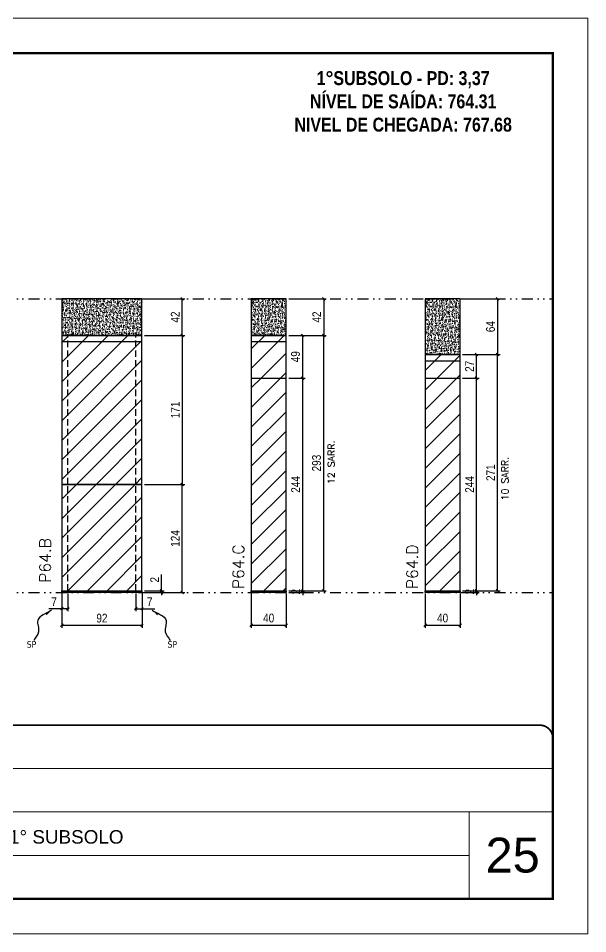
# Model space of a CAD drawing. Extents: x 2949 to 9230, y 1140 to 12527.
# Drawn here: x 3781 to 4434, y 4585 to 5635 of the extents above; entities that cross this region are included whole.
import ezdxf

# ---------------------------------------------------------------- set-up
doc = ezdxf.new("R2010")
doc.units = 0
for name, pattern in [('CONTINUO', [0]), ('DASHED', [0.75, 0.5, -0.25]), ('DIVIDE2', [0.625, 0.25, -0.125, 0, -0.125, 0, -0.125]), ('HIDDEN', [0.375, 0.25, -0.125])]:
    doc.linetypes.add(name, pattern=pattern)
for name, color, linetype, lineweight in [('CARIMBO', 255, 'Continuous', 9), ('Folhas', 255, 'Continuous', 9), ('Hachura', 251, 'Continuous', 9), ('SARRAFO DE PRESSAO', 251, 'DASHED', 9), ('Texto Seção', 7, 'Continuous', 15)]:
    doc.layers.add(name, color=color, linetype=linetype, lineweight=lineweight)
for name, color, linetype in [('COTA', 241, 'Continuous'), ('NOMENCLATURA', 7, 'Continuous'), ('Nível', 160, 'Continuous'), ('Painéis', 200, 'Continuous'), ('SARR_2.2x7', 40, 'Continuous'), ('Sarrafo de Pressão', 42, 'HIDDEN'), ('texto', 7, 'Continuous')]:
    doc.layers.add(name, color=color, linetype=linetype)
doc.styles.add('ARIAL', font='arial.ttf')
doc.styles.add('COTA TECNICA', font='techl___.ttf', dxfattribs={"height": 10})
doc.styles.add('COTA TECNICA-50', font='techl___.ttf', dxfattribs={"height": 10})
doc.styles.add('REGUA-120', font='ROMANS.shx', dxfattribs={"height": 15})
doc.styles.add('ROMANC', font='techb___.ttf', dxfattribs={"height": 2.5})
doc.styles.add('ROMANS', font='romans.shx')
doc.styles.get("Standard").update_dxf_attribs({"font": 'arial.ttf'})
doc.dimstyles.new('COTA PAINEL-50', dxfattribs={"dimtxt": 10, "dimasz": 3, "dimexe": 3, "dimexo": 3, "dimgap": 3, "dimtad": 1, "dimdec": 1, "dimzin": 12, "dimdsep": 46, "dimtxsty": 'COTA TECNICA-50', "dimblk1": 'OBLIQUE', "dimblk2": 'OBLIQUE', "dimsah": 1, "dimcen": 0.9, "dimclrd": 4, "dimclre": 4, "dimclrt": 240, "dimadec": 1, "dimazin": 3, "dimtfac": 1, "dimtdec": 1, "dimtmove": 0, "dimatfit": 3, "dimfxl": 1, "dimtolj": 1, "dimtzin": 12, "dimarcsym": 0})
doc.dimstyles.new('PAINEL', dxfattribs={"dimtxt": 10, "dimasz": 3, "dimexe": 3, "dimexo": 3, "dimgap": 3, "dimtad": 1, "dimdec": 1, "dimzin": 12, "dimdsep": 46, "dimtxsty": 'COTA TECNICA', "dimblk1": 'OBLIQUE', "dimblk2": 'OBLIQUE', "dimsah": 1, "dimcen": 0.9, "dimclrd": 4, "dimclre": 4, "dimclrt": 240, "dimadec": 1, "dimazin": 3, "dimtfac": 1, "dimtdec": 1, "dimtmove": 0, "dimatfit": 3, "dimfxl": 1, "dimtolj": 1, "dimtzin": 12, "dimarcsym": 0})
doc.dimstyles.get("Standard").update_dxf_attribs({"dimtxt": 0.18, "dimasz": 0.18, "dimexe": 0.18, "dimexo": 0.0625, "dimgap": 0.09, "dimtad": 0, "dimtih": 1, "dimtoh": 1, "dimdec": 4, "dimzin": 0, "dimdsep": 46, "dimtxsty": 'Standard', "dimcen": 0.09, "dimadec": 0, "dimazin": 0, "dimtfac": 1, "dimtdec": 4, "dimtofl": 0, "dimtmove": 0, "dimatfit": 3, "dimfxl": 1, "dimtolj": 1, "dimtzin": 0, "dimarcsym": 0})
pattern_1 = [(45, (-126071.967, -22713.47), (-11.2253202, 11.2253202), [])]

# ---------------------------------------------------------------- blocks, each defined once
blk = doc.blocks.new('9999999999')
at = {"color": 30, "linetype": 'CONTINUO'}
for p, q in [((98564.6, 34379.6), (99584, 34379.6)), ((98564.6, 34329.8), (99488, 34329.8)), ((99584, 34329.8), (99488, 34329.8)), ((99488, 34329.8), (99488, 34230.2)), ((98564.6, 34280), (99488, 34280))]:
    blk.add_line(p, q, dxfattribs=at)
at = {"color": 30, "linetype": 'CONTINUO', "const_width": 2}
blk.add_lwpolyline([(99584, 34230.2), (99584, 34414.4, 0.414214), (99569, 34429.4), (98229, 34429.4, 0.414214), (98214, 34414.4), (98214, 34245.2, 0.414214), (98229, 34230.2), (99584, 34230.2)], format="xyb", dxfattribs=at)
at = {"layer": 'Folhas'}
blk.add_lwpolyline([(98139, 34190.2), (99624, 34190.2), (99624, 35240.2), (98139, 35240.2)], close=True, dxfattribs=at)
at = {"layer": 'Folhas', "color": 30, "const_width": 3}
blk.add_lwpolyline([(98214, 34230.2), (99584, 34230.2), (99584, 35200.2), (98214, 35200.2)], close=True, dxfattribs=at)
at = {"color": 7, "linetype": 'Continuous', "ltscale": 5, "style": 'ARIAL'}
blk.add_text('TRECHO I - 1° SUBSOLO', height=15.483, dxfattribs=at).set_placement((98837.7, 34293.5))
blk = doc.blocks.new('_Oblique')
at = {"color": 0, "linetype": 'ByBlock', "lineweight": -2}
blk.add_line((-0.5, -0.5), (0.5, 0.5), dxfattribs=at)
blk = doc.blocks.new('*D1444')
at = {"layer": 'COTA', "color": 4, "lineweight": -2, "transparency": 16777216}
for p, q in [((3830.8, 4975.6), (3830.8, 4936.1)), ((3922.8, 4975.6), (3922.8, 4936.1)), ((3830.8, 4939.1), (3922.8, 4939.1))]:
    blk.add_line(p, q, dxfattribs=at)
at = {"layer": 'Defpoints', "color": 0, "transparency": 16777216}
for p in [(3830.8, 4978.6), (3922.8, 4978.6), (3922.8, 4939.1)]:
    blk.add_point(p, dxfattribs=at)
at = {"layer": 'COTA', "color": 4, "lineweight": -2, "transparency": 16777216, "xscale": 3, "yscale": 3, "zscale": 3, "rotation": 180}
blk.add_blockref('_Oblique', (3830.8, 4939.1), dxfattribs=at)
at = {"layer": 'COTA', "color": 4, "lineweight": -2, "transparency": 16777216, "xscale": 3, "yscale": 3, "zscale": 3}
blk.add_blockref('_Oblique', (3922.8, 4939.1), dxfattribs=at)
at = {"layer": 'COTA', "color": 240, "transparency": 16777216, "insert": (3876.8, 4947.2), "char_height": 10, "attachment_point": 5, "style": 'COTA TECNICA'}
blk.add_mtext('\\A1;92', dxfattribs=at)
blk = doc.blocks.new('*D1445')
at = {"layer": 'COTA', "color": 4, "lineweight": -2, "transparency": 16777216}
for p, q in [((3925.8, 5313.6), (3972, 5313.6)), ((3969, 5271.6), (3969, 5313.6)), ((3925.8, 5271.6), (3972, 5271.6))]:
    blk.add_line(p, q, dxfattribs=at)
at = {"layer": 'Defpoints', "color": 0, "transparency": 16777216}
for p in [(3922.8, 5313.6), (3969, 5313.6), (3922.8, 5271.6)]:
    blk.add_point(p, dxfattribs=at)
at = {"layer": 'COTA', "color": 4, "lineweight": -2, "transparency": 16777216, "xscale": 3, "yscale": 3, "zscale": 3}
for p, rotation in [((3969, 5313.6), 90), ((3969, 5271.6), 270)]:
    blk.add_blockref('_Oblique', p, dxfattribs=dict(at, rotation=rotation))
at = {"layer": 'COTA', "color": 240, "transparency": 16777216, "insert": (3960.9, 5292.6), "char_height": 10, "attachment_point": 5, "rotation": 90, "style": 'COTA TECNICA'}
blk.add_mtext('\\A1;42', dxfattribs=at)
blk = doc.blocks.new('*D1446')
at = {"layer": 'COTA', "color": 4, "lineweight": -2, "transparency": 16777216}
for p, q in [((3830.8, 4973.6), (3830.8, 4955.1)), ((3837.8, 4975.6), (3837.8, 4955.1)), ((3830.8, 4958.1), (3816, 4958.1)), ((3837.8, 4958.1), (3830.8, 4958.1))]:
    blk.add_line(p, q, dxfattribs=at)
at = {"layer": 'Defpoints', "color": 0, "transparency": 16777216}
for p in [(3837.8, 4978.6), (3830.8, 4976.6), (3830.8, 4958.1)]:
    blk.add_point(p, dxfattribs=at)
at = {"layer": 'COTA', "color": 4, "lineweight": -2, "transparency": 16777216, "xscale": 3, "yscale": 3, "zscale": 3, "rotation": 180}
blk.add_blockref('_Oblique', (3830.8, 4958.1), dxfattribs=at)
at = {"layer": 'COTA', "color": 4, "lineweight": -2, "transparency": 16777216, "xscale": 3, "yscale": 3, "zscale": 3}
blk.add_blockref('_Oblique', (3837.8, 4958.1), dxfattribs=at)
at = {"layer": 'COTA', "color": 240, "transparency": 16777216, "insert": (3821.9, 4966.1), "char_height": 10, "attachment_point": 5, "style": 'COTA TECNICA-50'}
blk.add_mtext('\\A1;7', dxfattribs=at)
blk = doc.blocks.new('*D1447')
at = {"layer": 'COTA', "color": 4, "lineweight": -2, "transparency": 16777216}
for p, q in [((3915.8, 4975.6), (3915.8, 4955.1)), ((3922.8, 4973.6), (3922.8, 4955.1)), ((3915.8, 4958.1), (3922.8, 4958.1)), ((3922.8, 4958.1), (3937.5, 4958.1))]:
    blk.add_line(p, q, dxfattribs=at)
at = {"layer": 'Defpoints', "color": 0, "transparency": 16777216}
for p in [(3915.8, 4978.6), (3922.8, 4976.6), (3922.8, 4958.1)]:
    blk.add_point(p, dxfattribs=at)
at = {"layer": 'COTA', "color": 4, "lineweight": -2, "transparency": 16777216, "xscale": 3, "yscale": 3, "zscale": 3, "rotation": 180}
blk.add_blockref('_Oblique', (3915.8, 4958.1), dxfattribs=at)
at = {"layer": 'COTA', "color": 4, "lineweight": -2, "transparency": 16777216, "xscale": 3, "yscale": 3, "zscale": 3}
blk.add_blockref('_Oblique', (3922.8, 4958.1), dxfattribs=at)
at = {"layer": 'COTA', "color": 240, "transparency": 16777216, "insert": (3931.6, 4966.1), "char_height": 10, "attachment_point": 5, "style": 'COTA TECNICA-50'}
blk.add_mtext('\\A1;7', dxfattribs=at)
blk = doc.blocks.new('*D1448')
at = {"layer": 'COTA', "color": 4, "lineweight": -2, "transparency": 16777216}
for p, q in [((3925.8, 5100.6), (3972, 5100.6)), ((3969, 4976.6), (3969, 5100.6)), ((3925.8, 4976.6), (3972, 4976.6))]:
    blk.add_line(p, q, dxfattribs=at)
at = {"layer": 'Defpoints', "color": 0, "transparency": 16777216}
for p in [(3922.8, 5100.6), (3969, 5100.6), (3922.8, 4976.6)]:
    blk.add_point(p, dxfattribs=at)
at = {"layer": 'COTA', "color": 4, "lineweight": -2, "transparency": 16777216, "xscale": 3, "yscale": 3, "zscale": 3}
for p, rotation in [((3969, 5100.6), 90), ((3969, 4976.6), 270)]:
    blk.add_blockref('_Oblique', p, dxfattribs=dict(at, rotation=rotation))
at = {"layer": 'COTA', "color": 240, "transparency": 16777216, "insert": (3960.9, 5038.6), "char_height": 10, "attachment_point": 5, "rotation": 90, "style": 'COTA TECNICA-50'}
blk.add_mtext('\\A1;124', dxfattribs=at)
blk = doc.blocks.new('*D1449')
at = {"layer": 'COTA', "color": 4, "lineweight": -2, "transparency": 16777216}
for p, q in [((3945.3, 4978.6), (3945.3, 4997.4)), ((3925.8, 4978.6), (3948.3, 4978.6)), ((3945.3, 4976.6), (3945.3, 4978.6)), ((3925.8, 4976.6), (3948.3, 4976.6)), ((3945.3, 4976.6), (3945.3, 4973.6))]:
    blk.add_line(p, q, dxfattribs=at)
at = {"layer": 'Defpoints', "color": 0, "transparency": 16777216}
for p in [(3922.8, 4978.6), (3922.8, 4976.6), (3945.3, 4976.6)]:
    blk.add_point(p, dxfattribs=at)
at = {"layer": 'COTA', "color": 4, "lineweight": -2, "transparency": 16777216, "xscale": 3, "yscale": 3, "zscale": 3}
for p, rotation in [((3945.3, 4978.6), 270), ((3945.3, 4976.6), 90)]:
    blk.add_blockref('_Oblique', p, dxfattribs=dict(at, rotation=rotation))
at = {"layer": 'COTA', "color": 240, "transparency": 16777216, "insert": (3937.3, 4991.3), "char_height": 10, "attachment_point": 5, "rotation": 90, "style": 'COTA TECNICA-50'}
blk.add_mtext('\\A1;2', dxfattribs=at)
blk = doc.blocks.new('*D1450')
at = {"layer": 'COTA', "color": 4, "linetype": 'ByBlock', "lineweight": -2, "transparency": 16777216}
for p, q in [((3925.8, 5271.6), (3972, 5271.6)), ((3969, 5271.6), (3969, 5100.6)), ((3925.8, 5100.6), (3972, 5100.6))]:
    blk.add_line(p, q, dxfattribs=at)
at = {"layer": 'Defpoints', "color": 0, "linetype": 'ByBlock', "transparency": 16777216}
for p in [(3922.8, 5271.6), (3922.8, 5100.6), (3969, 5100.6)]:
    blk.add_point(p, dxfattribs=at)
at = {"layer": 'COTA', "color": 4, "linetype": 'ByBlock', "lineweight": -2, "transparency": 16777216, "xscale": 3, "yscale": 3, "zscale": 3}
for p, rotation in [((3969, 5271.6), 90), ((3969, 5100.6), 270)]:
    blk.add_blockref('_Oblique', p, dxfattribs=dict(at, rotation=rotation))
at = {"layer": 'COTA', "color": 240, "linetype": 'ByBlock', "transparency": 16777216, "insert": (3960.9, 5186.1), "char_height": 10, "attachment_point": 5, "rotation": 90, "style": 'COTA TECNICA'}
blk.add_mtext('\\A1;171', dxfattribs=at)
blk = doc.blocks.new('*D1451')
at = {"layer": 'COTA', "color": 4, "lineweight": -2, "transparency": 16777216}
for p, q in [((4048.1, 4975.6), (4048.1, 4936.2)), ((4088.1, 4975.6), (4088.1, 4936.2)), ((4048.1, 4939.2), (4088.1, 4939.2))]:
    blk.add_line(p, q, dxfattribs=at)
at = {"layer": 'Defpoints', "color": 0, "transparency": 16777216}
for p in [(4048.1, 4978.6), (4088.1, 4978.6), (4088.1, 4939.2)]:
    blk.add_point(p, dxfattribs=at)
at = {"layer": 'COTA', "color": 4, "lineweight": -2, "transparency": 16777216, "xscale": 3, "yscale": 3, "zscale": 3, "rotation": 180}
blk.add_blockref('_Oblique', (4048.1, 4939.2), dxfattribs=at)
at = {"layer": 'COTA', "color": 4, "lineweight": -2, "transparency": 16777216, "xscale": 3, "yscale": 3, "zscale": 3}
blk.add_blockref('_Oblique', (4088.1, 4939.2), dxfattribs=at)
at = {"layer": 'COTA', "color": 240, "transparency": 16777216, "insert": (4068.1, 4947.3), "char_height": 10, "attachment_point": 5, "style": 'COTA TECNICA'}
blk.add_mtext('\\A1;40', dxfattribs=at)
blk = doc.blocks.new('*D1452')
at = {"layer": 'COTA', "color": 4, "lineweight": -2, "transparency": 16777216}
for p, q in [((4091.1, 4978.6), (4110.1, 4978.6)), ((4107.1, 4978.6), (4107.1, 4981.6)), ((4107.1, 4976.6), (4107.1, 4978.6)), ((4091.1, 4976.6), (4110.1, 4976.6)), ((4107.1, 4976.6), (4107.1, 4973.6))]:
    blk.add_line(p, q, dxfattribs=at)
at = {"layer": 'Defpoints', "color": 0, "transparency": 16777216}
for p in [(4088.1, 4978.6), (4107.1, 4978.6), (4088.1, 4976.6)]:
    blk.add_point(p, dxfattribs=at)
at = {"layer": 'COTA', "color": 4, "lineweight": -2, "transparency": 16777216, "xscale": 3, "yscale": 3, "zscale": 3}
for p, rotation in [((4107.1, 4978.6), 270), ((4107.1, 4976.6), 90)]:
    blk.add_blockref('_Oblique', p, dxfattribs=dict(at, rotation=rotation))
at = {"layer": 'COTA', "color": 240, "transparency": 16777216, "insert": (4099.1, 4977.6), "char_height": 10, "attachment_point": 5, "rotation": 90, "style": 'COTA TECNICA-50'}
blk.add_mtext('\\A1;2', dxfattribs=at)
blk = doc.blocks.new('*D2066')
at = {"layer": 'COTA', "color": 4, "linetype": 'ByBlock', "lineweight": -2, "transparency": 16777216}
for p, q in [((4091.1, 5313.6), (4134.2, 5313.6)), ((4131.2, 5313.6), (4131.2, 5271.6)), ((4091.1, 5271.6), (4134.2, 5271.6))]:
    blk.add_line(p, q, dxfattribs=at)
at = {"layer": 'Defpoints', "color": 0, "linetype": 'ByBlock', "transparency": 16777216}
for p in [(4088.1, 5313.6), (4088.1, 5271.6), (4131.2, 5271.6)]:
    blk.add_point(p, dxfattribs=at)
at = {"layer": 'COTA', "color": 4, "linetype": 'ByBlock', "lineweight": -2, "transparency": 16777216, "xscale": 3, "yscale": 3, "zscale": 3}
for p, rotation in [((4131.2, 5313.6), 90), ((4131.2, 5271.6), 270)]:
    blk.add_blockref('_Oblique', p, dxfattribs=dict(at, rotation=rotation))
at = {"layer": 'COTA', "color": 240, "linetype": 'ByBlock', "transparency": 16777216, "insert": (4123.2, 5292.6), "char_height": 10, "attachment_point": 5, "rotation": 90, "style": 'COTA TECNICA'}
blk.add_mtext('\\A1;42', dxfattribs=at)
blk = doc.blocks.new('*D2067')
at = {"layer": 'COTA', "color": 4, "linetype": 'ByBlock', "lineweight": -2, "transparency": 16777216}
for p, q in [((4091.1, 5271.6), (4134.2, 5271.6)), ((4131.2, 4978.6), (4131.2, 5271.6)), ((4091.1, 4978.6), (4134.2, 4978.6))]:
    blk.add_line(p, q, dxfattribs=at)
at = {"layer": 'Defpoints', "color": 0, "linetype": 'ByBlock', "transparency": 16777216}
for p in [(4088.1, 5271.6), (4131.2, 5271.6), (4088.1, 4978.6)]:
    blk.add_point(p, dxfattribs=at)
at = {"layer": 'COTA', "color": 4, "linetype": 'ByBlock', "lineweight": -2, "transparency": 16777216, "xscale": 3, "yscale": 3, "zscale": 3}
for p, rotation in [((4131.2, 5271.6), 90), ((4131.2, 4978.6), 270)]:
    blk.add_blockref('_Oblique', p, dxfattribs=dict(at, rotation=rotation))
at = {"layer": 'COTA', "color": 240, "linetype": 'ByBlock', "transparency": 16777216, "insert": (4123, 5125.1), "char_height": 10, "attachment_point": 5, "rotation": 90, "style": 'COTA TECNICA'}
blk.add_mtext('\\A1;293', dxfattribs=at)
blk = doc.blocks.new('*D2068')
at = {"layer": 'COTA', "color": 4, "linetype": 'ByBlock', "lineweight": -2, "transparency": 16777216}
for p, q in [((4091.1, 5222.6), (4110.1, 5222.6)), ((4107.1, 4978.6), (4107.1, 5222.6)), ((4091.1, 4978.6), (4110.1, 4978.6))]:
    blk.add_line(p, q, dxfattribs=at)
at = {"layer": 'Defpoints', "color": 0, "linetype": 'ByBlock', "transparency": 16777216}
for p in [(4088.1, 5222.6), (4107.1, 5222.6), (4088.1, 4978.6)]:
    blk.add_point(p, dxfattribs=at)
at = {"layer": 'COTA', "color": 4, "linetype": 'ByBlock', "lineweight": -2, "transparency": 16777216, "xscale": 3, "yscale": 3, "zscale": 3}
for p, rotation in [((4107.1, 5222.6), 90), ((4107.1, 4978.6), 270)]:
    blk.add_blockref('_Oblique', p, dxfattribs=dict(at, rotation=rotation))
at = {"layer": 'COTA', "color": 240, "linetype": 'ByBlock', "transparency": 16777216, "insert": (4099, 5100.6), "char_height": 10, "attachment_point": 5, "rotation": 90, "style": 'COTA TECNICA'}
blk.add_mtext('\\A1;244', dxfattribs=at)
blk = doc.blocks.new('*D2069')
at = {"layer": 'COTA', "color": 4, "linetype": 'ByBlock', "lineweight": -2, "transparency": 16777216}
for p, q in [((4091.1, 5271.6), (4110.1, 5271.6)), ((4107.1, 5222.6), (4107.1, 5271.6)), ((4091.1, 5222.6), (4110.1, 5222.6))]:
    blk.add_line(p, q, dxfattribs=at)
at = {"layer": 'Defpoints', "color": 0, "linetype": 'ByBlock', "transparency": 16777216}
for p in [(4088.1, 5271.6), (4107.1, 5271.6), (4088.1, 5222.6)]:
    blk.add_point(p, dxfattribs=at)
at = {"layer": 'COTA', "color": 4, "linetype": 'ByBlock', "lineweight": -2, "transparency": 16777216, "xscale": 3, "yscale": 3, "zscale": 3}
for p, rotation in [((4107.1, 5271.6), 90), ((4107.1, 5222.6), 270)]:
    blk.add_blockref('_Oblique', p, dxfattribs=dict(at, rotation=rotation))
at = {"layer": 'COTA', "color": 240, "linetype": 'ByBlock', "transparency": 16777216, "insert": (4098.9, 5247.1), "char_height": 10, "attachment_point": 5, "rotation": 90, "style": 'COTA TECNICA'}
blk.add_mtext('\\A1;49', dxfattribs=at)
blk = doc.blocks.new('*D1453')
at = {"layer": 'COTA', "color": 4, "lineweight": -2, "transparency": 16777216}
for p, q in [((4247.6, 4975.6), (4247.6, 4936.2)), ((4287.6, 4975.6), (4287.6, 4936.2)), ((4247.6, 4939.2), (4287.6, 4939.2))]:
    blk.add_line(p, q, dxfattribs=at)
at = {"layer": 'Defpoints', "color": 0, "transparency": 16777216}
for p in [(4247.6, 4978.6), (4287.6, 4978.6), (4287.6, 4939.2)]:
    blk.add_point(p, dxfattribs=at)
at = {"layer": 'COTA', "color": 4, "lineweight": -2, "transparency": 16777216, "xscale": 3, "yscale": 3, "zscale": 3, "rotation": 180}
blk.add_blockref('_Oblique', (4247.6, 4939.2), dxfattribs=at)
at = {"layer": 'COTA', "color": 4, "lineweight": -2, "transparency": 16777216, "xscale": 3, "yscale": 3, "zscale": 3}
blk.add_blockref('_Oblique', (4287.6, 4939.2), dxfattribs=at)
at = {"layer": 'COTA', "color": 240, "transparency": 16777216, "insert": (4267.6, 4947.3), "char_height": 10, "attachment_point": 5, "style": 'COTA TECNICA'}
blk.add_mtext('\\A1;40', dxfattribs=at)
blk = doc.blocks.new('*D1454')
at = {"layer": 'COTA', "color": 4, "lineweight": -2, "transparency": 16777216}
for p, q in [((4290.6, 4978.6), (4309.6, 4978.6)), ((4306.6, 4978.6), (4306.6, 4981.6)), ((4306.6, 4976.6), (4306.6, 4978.6)), ((4290.6, 4976.6), (4309.6, 4976.6)), ((4306.6, 4976.6), (4306.6, 4973.6))]:
    blk.add_line(p, q, dxfattribs=at)
at = {"layer": 'Defpoints', "color": 0, "transparency": 16777216}
for p in [(4287.6, 4978.6), (4306.6, 4978.6), (4287.6, 4976.6)]:
    blk.add_point(p, dxfattribs=at)
at = {"layer": 'COTA', "color": 4, "lineweight": -2, "transparency": 16777216, "xscale": 3, "yscale": 3, "zscale": 3}
for p, rotation in [((4306.6, 4978.6), 270), ((4306.6, 4976.6), 90)]:
    blk.add_blockref('_Oblique', p, dxfattribs=dict(at, rotation=rotation))
at = {"layer": 'COTA', "color": 240, "transparency": 16777216, "insert": (4298.6, 4977.6), "char_height": 10, "attachment_point": 5, "rotation": 90, "style": 'COTA TECNICA-50'}
blk.add_mtext('\\A1;2', dxfattribs=at)
blk = doc.blocks.new('*D2070')
at = {"layer": 'COTA', "color": 4, "linetype": 'ByBlock', "lineweight": -2, "transparency": 16777216}
for p, q in [((4290.6, 5313.6), (4333.7, 5313.6)), ((4330.7, 5313.6), (4330.7, 5249.6)), ((4290.6, 5249.6), (4333.7, 5249.6))]:
    blk.add_line(p, q, dxfattribs=at)
at = {"layer": 'Defpoints', "color": 0, "linetype": 'ByBlock', "transparency": 16777216}
for p in [(4287.6, 5313.6), (4287.6, 5249.6), (4330.7, 5249.6)]:
    blk.add_point(p, dxfattribs=at)
at = {"layer": 'COTA', "color": 4, "linetype": 'ByBlock', "lineweight": -2, "transparency": 16777216, "xscale": 3, "yscale": 3, "zscale": 3}
for p, rotation in [((4330.7, 5313.6), 90), ((4330.7, 5249.6), 270)]:
    blk.add_blockref('_Oblique', p, dxfattribs=dict(at, rotation=rotation))
at = {"layer": 'COTA', "color": 240, "linetype": 'ByBlock', "transparency": 16777216, "insert": (4322.6, 5281.6), "char_height": 10, "attachment_point": 5, "rotation": 90, "style": 'COTA TECNICA'}
blk.add_mtext('\\A1;64', dxfattribs=at)
blk = doc.blocks.new('*D2051')
at = {"layer": 'COTA', "color": 4, "linetype": 'ByBlock', "lineweight": -2, "transparency": 16777216}
for p, q in [((4290.6, 5249.6), (4333.7, 5249.6)), ((4330.7, 4978.6), (4330.7, 5249.6)), ((4290.6, 4978.6), (4333.7, 4978.6))]:
    blk.add_line(p, q, dxfattribs=at)
at = {"layer": 'Defpoints', "color": 0, "linetype": 'ByBlock', "transparency": 16777216}
for p in [(4287.6, 5249.6), (4330.7, 5249.6), (4287.6, 4978.6)]:
    blk.add_point(p, dxfattribs=at)
at = {"layer": 'COTA', "color": 4, "linetype": 'ByBlock', "lineweight": -2, "transparency": 16777216, "xscale": 3, "yscale": 3, "zscale": 3}
for p, rotation in [((4330.7, 5249.6), 90), ((4330.7, 4978.6), 270)]:
    blk.add_blockref('_Oblique', p, dxfattribs=dict(at, rotation=rotation))
at = {"layer": 'COTA', "color": 240, "linetype": 'ByBlock', "transparency": 16777216, "insert": (4322.7, 5114.1), "char_height": 10, "attachment_point": 5, "rotation": 90, "style": 'COTA TECNICA'}
blk.add_mtext('\\A1;271', dxfattribs=at)
blk = doc.blocks.new('*D2052')
at = {"layer": 'COTA', "color": 4, "linetype": 'ByBlock', "lineweight": -2, "transparency": 16777216}
for p, q in [((4290.6, 5222.6), (4309.6, 5222.6)), ((4306.6, 4978.6), (4306.6, 5222.6)), ((4290.6, 4978.6), (4309.6, 4978.6))]:
    blk.add_line(p, q, dxfattribs=at)
at = {"layer": 'Defpoints', "color": 0, "linetype": 'ByBlock', "transparency": 16777216}
for p in [(4287.6, 5222.6), (4306.6, 5222.6), (4287.6, 4978.6)]:
    blk.add_point(p, dxfattribs=at)
at = {"layer": 'COTA', "color": 4, "linetype": 'ByBlock', "lineweight": -2, "transparency": 16777216, "xscale": 3, "yscale": 3, "zscale": 3}
for p, rotation in [((4306.6, 5222.6), 90), ((4306.6, 4978.6), 270)]:
    blk.add_blockref('_Oblique', p, dxfattribs=dict(at, rotation=rotation))
at = {"layer": 'COTA', "color": 240, "linetype": 'ByBlock', "transparency": 16777216, "insert": (4298.5, 5100.6), "char_height": 10, "attachment_point": 5, "rotation": 90, "style": 'COTA TECNICA'}
blk.add_mtext('\\A1;244', dxfattribs=at)
blk = doc.blocks.new('*D2053')
at = {"layer": 'COTA', "color": 4, "linetype": 'ByBlock', "lineweight": -2, "transparency": 16777216}
for p, q in [((4290.6, 5249.6), (4309.6, 5249.6)), ((4306.6, 5222.6), (4306.6, 5249.6)), ((4290.6, 5222.6), (4309.6, 5222.6))]:
    blk.add_line(p, q, dxfattribs=at)
at = {"layer": 'Defpoints', "color": 0, "linetype": 'ByBlock', "transparency": 16777216}
for p in [(4287.6, 5249.6), (4306.6, 5249.6), (4287.6, 5222.6)]:
    blk.add_point(p, dxfattribs=at)
at = {"layer": 'COTA', "color": 4, "linetype": 'ByBlock', "lineweight": -2, "transparency": 16777216, "xscale": 3, "yscale": 3, "zscale": 3}
for p, rotation in [((4306.6, 5249.6), 90), ((4306.6, 5222.6), 270)]:
    blk.add_blockref('_Oblique', p, dxfattribs=dict(at, rotation=rotation))
at = {"layer": 'COTA', "color": 240, "linetype": 'ByBlock', "transparency": 16777216, "insert": (4298.5, 5236.1), "char_height": 10, "attachment_point": 5, "rotation": 90, "style": 'COTA TECNICA'}
blk.add_mtext('\\A1;27', dxfattribs=at)

msp = doc.modelspace()

# ---------------------------------------------------------------- hatches: boundary and pattern name
at = {"layer": 'COTA', "linetype": 'ByBlock'}
h = msp.add_hatch(dxfattribs=at)
h.set_pattern_fill('AR-CONC', color=256, scale=0.03)
h.set_pattern_definition([(50, (-127581.0093, -23863.8456), (5.46554007, -0.47817257), [0.5715, -6.2865]), (355, (-127581.0093, -23863.8456), (-1.05730264, 5.73170536), [0.4572, -5.02921753]), (100.4514447, (-127580.554, -23863.8855), (4.40823741, 5.25353256), [0.48570026, -5.34270734]), (46.1842, (-127581.009, -23862.3216), (8.13237123, -1.26126984), [0.85725, -9.42975]), (96.6355576, (-127580.332, -23862.427), (7.122124, 7.42278374), [0.7285507, -8.01406824]), (351.184151, (-127581.009, -23862.322), (7.122124, 7.42278374), [0.685799, -7.54379196]), (21, (-127580.2473, -23862.7026), (4.54843174, -3.06795595), [0.5715, -6.2865]), (326, (-127580.2473, -23862.7026), (1.85406085, 5.52563898), [0.4572, -5.0292]), (71.451445, (-127579.8683, -23862.9583), (6.40249258, 2.45768307), [0.48570026, -5.34269813]), (37.5, (-127581.0093, -23863.8456), (0.092658098, 2.536651166), [0, -4.96824, 0, -5.1054, 0, -5.04825]), (7.5, (-127581.0093, -23863.8456), (2.004589875, 3.005417245), [0, -2.91084, 0, -4.85394, 0, -1.92405]), (327.5, (-127582.7086, -23863.8456), (4.067717855, -0.17186232), [0, -1.905, 0, -5.9436, 0, -7.8867]), (317.5, (-127583.4706, -23863.8456), (4.44387544, 0.76279473), [0, -2.4765, 0, -3.94716, 0, -5.6007])])
h.paths.add_polyline_path([(3830.77, 5271.57), (3922.77, 5271.57), (3922.77, 5313.57), (3830.77, 5313.57)])
h = msp.add_hatch(dxfattribs=at)
h.set_pattern_fill('AR-CONC', color=256, scale=0.03)
h.set_pattern_definition([(50, (-127660.9586, -23901.8456), (5.46554007, -0.47817257), [0.5715, -6.2865]), (355, (-127660.9586, -23901.8456), (-1.05730264, 5.73170536), [0.4572, -5.02921753]), (100.4514447, (-127660.503, -23901.8855), (4.40823741, 5.25353256), [0.48570026, -5.34270734]), (46.1842, (-127660.9586, -23900.3216), (8.13237123, -1.26126984), [0.85725, -9.42975]), (96.6355576, (-127660.281, -23900.427), (7.122124, 7.42278374), [0.7285507, -8.01406824]), (351.184151, (-127660.959, -23900.322), (7.122124, 7.42278374), [0.685799, -7.54379196]), (21, (-127660.1966, -23900.7026), (4.54843174, -3.06795595), [0.5715, -6.2865]), (326, (-127660.1966, -23900.7026), (1.85406085, 5.52563898), [0.4572, -5.0292]), (71.451445, (-127659.8176, -23900.9583), (6.40249258, 2.45768307), [0.48570026, -5.34269813]), (37.5, (-127660.9586, -23901.8456), (0.092658098, 2.536651166), [0, -4.96824, 0, -5.1054, 0, -5.04825]), (7.5, (-127660.9586, -23901.8456), (2.004589875, 3.005417245), [0, -2.91084, 0, -4.85394, 0, -1.92405]), (327.5, (-127662.6579, -23901.8456), (4.067717855, -0.17186232), [0, -1.905, 0, -5.9436, 0, -7.8867]), (317.5, (-127663.42, -23901.8456), (4.44387544, 0.76279473), [0, -2.4765, 0, -3.94716, 0, -5.6007])])
h.paths.add_polyline_path([(4048.14, 5271.57), (4088.14, 5271.57), (4088.14, 5313.57), (4048.14, 5313.57)])
h = msp.add_hatch(dxfattribs=at)
h.set_pattern_fill('AR-CONC', color=256, scale=0.03)
h.set_pattern_definition([(50, (-127461.4574, -23901.8456), (5.46554007, -0.47817257), [0.5715, -6.2865]), (355, (-127461.4574, -23901.8456), (-1.05730264, 5.73170536), [0.4572, -5.02921753]), (100.4514447, (-127461.002, -23901.8855), (4.40823741, 5.25353256), [0.48570026, -5.34270734]), (46.1842, (-127461.4574, -23900.3216), (8.13237123, -1.26126984), [0.85725, -9.42975]), (96.6355576, (-127460.78, -23900.427), (7.122124, 7.42278374), [0.7285507, -8.01406824]), (351.184151, (-127461.457, -23900.322), (7.122124, 7.42278374), [0.685799, -7.54379196]), (21, (-127460.6954, -23900.7026), (4.54843174, -3.06795595), [0.5715, -6.2865]), (326, (-127460.6954, -23900.7026), (1.85406085, 5.52563898), [0.4572, -5.0292]), (71.451445, (-127460.3163, -23900.9583), (6.40249258, 2.45768307), [0.48570026, -5.34269813]), (37.5, (-127461.4574, -23901.8456), (0.092658098, 2.536651166), [0, -4.96824, 0, -5.1054, 0, -5.04825]), (7.5, (-127461.4574, -23901.8456), (2.004589875, 3.005417245), [0, -2.91084, 0, -4.85394, 0, -1.92405]), (327.5, (-127463.1566, -23901.8456), (4.067717855, -0.17186232), [0, -1.905, 0, -5.9436, 0, -7.8867]), (317.5, (-127463.9186, -23901.8456), (4.44387544, 0.76279473), [0, -2.4765, 0, -3.94716, 0, -5.6007])])
h.paths.add_polyline_path([(4247.64, 5249.57), (4287.64, 5249.57), (4287.64, 5313.57), (4247.64, 5313.57)])
at = {"layer": 'Hachura', "linetype": 'ByBlock'}
h = msp.add_hatch(dxfattribs=at)
h.set_pattern_fill('ANSI31', color=256, scale=5)
h.set_pattern_definition(pattern_1)
h.paths.add_polyline_path([(3922.77, 5271.57), (3830.77, 5271.57), (3830.77, 5100.57), (3922.77, 5100.57)])
h = msp.add_hatch(dxfattribs=at)
h.set_pattern_fill('ANSI31', color=256, scale=5)
h.set_pattern_definition(pattern_1)
h.paths.add_polyline_path([(4088.14, 5271.57), (4048.14, 5271.57), (4048.14, 5222.57), (4088.14, 5222.57)])
h = msp.add_hatch(dxfattribs=at)
h.set_pattern_fill('ANSI31', color=256, scale=5)
h.set_pattern_definition(pattern_1)
h.paths.add_polyline_path([(4287.64, 5249.57), (4247.64, 5249.57), (4247.64, 5222.57), (4287.64, 5222.57)])
h = msp.add_hatch(dxfattribs=at)
h.set_pattern_fill('ANSI31', color=256, scale=5)
h.set_pattern_definition(pattern_1)
h.paths.add_polyline_path([(4088.14, 5222.57), (4048.14, 5222.57), (4048.14, 4978.57), (4088.14, 4978.57)])
h = msp.add_hatch(dxfattribs=at)
h.set_pattern_fill('ANSI31', color=256, scale=5)
h.set_pattern_definition(pattern_1)
h.paths.add_polyline_path([(4287.64, 5222.57), (4247.64, 5222.57), (4247.64, 4978.57), (4287.64, 4978.57)])
h = msp.add_hatch(dxfattribs=at)
h.set_pattern_fill('ANSI31', color=256, scale=5)
h.set_pattern_definition(pattern_1)
h.paths.add_polyline_path([(3922.77, 5100.57), (3830.77, 5100.57), (3830.77, 4978.57), (3922.77, 4978.57)])

# ---------------------------------------------------------------- linework, layer by layer
at = {"layer": 'COTA', "linetype": 'ByBlock'}
for points in [[(3830.77, 5271.57), (3922.77, 5271.57), (3922.77, 5313.57), (3830.77, 5313.57)], [(4048.14, 5271.57), (4088.14, 5271.57), (4088.14, 5313.57), (4048.14, 5313.57)], [(4247.64, 5249.57), (4287.64, 5249.57), (4287.64, 5313.57), (4247.64, 5313.57)]]:
    msp.add_lwpolyline(points, close=True, dxfattribs=at)
at = {"layer": 'Nível', "color": 4, "linetype": 'DIVIDE2', "ltscale": 50}
for p, q in [((3383.69, 5313.57), (4394.03, 5313.57)), ((3383.69, 4976.57), (4394.03, 4976.57))]:
    msp.add_line(p, q, dxfattribs=at)
at = {"layer": 'Painéis'}
for p, q in [((4048.14, 5271.57), (4088.14, 5271.57)), ((4088.14, 5271.57), (4048.14, 5271.57)), ((4048.14, 5271.57), (4048.14, 5271.57)), ((4088.14, 5271.57), (4088.14, 5271.57)), ((4247.64, 5249.57), (4287.64, 5249.57)), ((4287.64, 5249.57), (4247.64, 5249.57)), ((4247.64, 5249.57), (4247.64, 5249.57)), ((4287.64, 5249.57), (4287.64, 5249.57)), ((4048.14, 5222.57), (4088.14, 5222.57)), ((4247.64, 5222.57), (4287.64, 5222.57))]:
    msp.add_line(p, q, dxfattribs=at)
for points in [[(3830.77, 5100.57), (3922.77, 5100.57), (3922.77, 5271.57), (3830.77, 5271.57)], [(4048.14, 4978.57), (4088.14, 4978.57), (4088.14, 5271.57), (4048.14, 5271.57)], [(4247.64, 4978.57), (4287.64, 4978.57), (4287.64, 5249.57), (4247.64, 5249.57)], [(3830.77, 4978.57), (3922.77, 4978.57), (3922.77, 5100.57), (3830.77, 5100.57)], [(3830.77, 4978.57), (3922.77, 4978.57), (3922.77, 4976.57), (3830.77, 4976.57)], [(4048.14, 4978.57), (4088.14, 4978.57), (4088.14, 4976.57), (4048.14, 4976.57)], [(4247.64, 4978.57), (4287.64, 4978.57), (4287.64, 4976.57), (4247.64, 4976.57)]]:
    msp.add_lwpolyline(points, close=True, dxfattribs=at)
at = {"layer": 'SARR_2.2x7'}
for p, q in [((3830.77, 5264.57), (3922.77, 5264.57)), ((4048.14, 5264.57), (4088.14, 5264.57)), ((4247.64, 5242.57), (4287.64, 5242.57))]:
    msp.add_line(p, q, dxfattribs=at)
at = {"layer": 'Sarrafo de Pressão', "ltscale": 30}
for p, q in [((3837.77, 5100.57), (3837.77, 5271.57)), ((3915.77, 5100.57), (3915.77, 5271.57)), ((3837.77, 4978.57), (3837.77, 5100.57)), ((3915.77, 4978.57), (3915.77, 5100.57))]:
    msp.add_line(p, q, dxfattribs=at)

# ---------------------------------------------------------------- block references
at = {"layer": 'SARRAFO DE PRESSAO', "color": 6, "linetype": 'ByBlock'}
msp.add_blockref('9999999999', (-95189.94, -29604.92), dxfattribs=at)

# ---------------------------------------------------------------- texts
at = {"layer": 'CARIMBO', "style": 'ARIAL'}
msp.add_text('25', height=40, dxfattribs=at).set_placement((4316.89, 4655.43))
at = {"layer": 'NOMENCLATURA', "color": 2, "insert": (4222.36, 5601.34), "char_height": 16, "attachment_point": 2, "style": 'ROMANC'}
msp.add_mtext_dynamic_manual_height_columns('\\P1°SUBSOLO - PD: 3,37\\PNÍVEL DE SAÍDA: 764.31\\PNIVEL DE CHEGADA: 767.68', width=300.2766, gutter_width=1, heights=[0], dxfattribs=at)
at = {"layer": 'texto', "color": 0, "char_height": 7.5, "attachment_point": 5}
for insert in [(3795.99, 4917.08), (3957.55, 4917.08)]:
    msp.add_mtext('{\\fTahoma|b0|i0|c0|p34;\\C4;SP}', dxfattribs=dict(at, insert=insert))
at = {"layer": 'Texto Seção', "linetype": 'Continuous', "style": 'ROMANS'}
for s, p in [('12 SARR.', (4143.77, 5100.94)), ('10 SARR.', (4343.27, 5082.2))]:
    msp.add_text(s, height=8, rotation=90, dxfattribs=at).set_placement(p)
at = {"layer": 'Texto Seção', "char_height": 13, "width": 285.3299, "attachment_point": 7, "rotation": 90, "style": 'REGUA-120'}
for s, insert in [('P64.B', (3818.15, 4987.82)), ('P64.C', (4039.81, 4980.49)), ('P64.D', (4239.31, 4980.49))]:
    msp.add_mtext(s, dxfattribs=dict(at, insert=insert))

# ---------------------------------------------------------------- dimensions: what is measured, and where the dimension line sits
at = {"layer": 'COTA'}
dim = msp.add_linear_dim(base=(3969.01, 5313.57), p1=(3922.77, 5271.57), p2=(3922.77, 5313.57), angle=90, dimstyle='PAINEL', override={"dimarcsym": 2}, dxfattribs=at)
dim.commit()
dim.dimension.update_dxf_attribs({"geometry": '*D1445', "text_midpoint": (3969.01, 5292.57), "dimtype": 160})
at = {"layer": 'COTA', "linetype": 'ByBlock'}
for base, p1, p2, picture, middle in [((4131.23, 5271.57), (4088.14, 5313.57), (4088.14, 5271.57), '*D2066', (4123.15, 5292.57)), ((4330.73, 5249.57), (4287.64, 5313.57), (4287.64, 5249.57), '*D2070', (4322.63, 5281.57)), ((3969.01, 5100.57), (3922.77, 5271.57), (3922.77, 5100.57), '*D1450', (3960.94, 5186.07)), ((4131.23, 5271.57), (4088.14, 4978.57), (4088.14, 5271.57), '*D2067', (4122.98, 5125.07)), ((4330.73, 5249.57), (4287.64, 4978.57), (4287.64, 5249.57), '*D2051', (4322.66, 5114.07)), ((4107.05, 5222.57), (4088.14, 4978.57), (4088.14, 5222.57), '*D2068', (4098.98, 5100.57)), ((4306.55, 5222.57), (4287.64, 4978.57), (4287.64, 5222.57), '*D2052', (4298.48, 5100.57))]:
    dim = msp.add_linear_dim(base=base, p1=p1, p2=p2, angle=90, dimstyle='PAINEL', dxfattribs=at)
    dim.commit()
    dim.dimension.update_dxf_attribs({"geometry": picture, "text_midpoint": middle})
for base, p1, p2, picture, middle in [((4107.05, 5271.57), (4088.14, 5222.57), (4088.14, 5271.57), '*D2069', (4098.95, 5247.07)), ((4306.55, 5249.57), (4287.64, 5222.57), (4287.64, 5249.57), '*D2053', (4298.48, 5236.07))]:
    dim = msp.add_linear_dim(base=base, p1=p1, p2=p2, angle=90, dimstyle='PAINEL', override={"dimtmove": 1}, dxfattribs=at)
    dim.commit()
    dim.dimension.update_dxf_attribs({"geometry": picture, "text_midpoint": middle})
at = {"layer": 'COTA'}
for base, p1, p2, angle, picture, middle in [((3969.01, 5100.57), (3922.77, 4976.57), (3922.77, 5100.57), 90, '*D1448', (3960.94, 5038.57)), ((3830.77, 4958.06), (3837.77, 4978.57), (3830.77, 4976.57), 180, '*D1446', (3821.91, 4966.13))]:
    dim = msp.add_linear_dim(base=base, p1=p1, p2=p2, angle=angle, dimstyle='COTA PAINEL-50', dxfattribs=at)
    dim.commit()
    dim.dimension.update_dxf_attribs({"geometry": picture, "text_midpoint": middle})
for base, p1, p2, picture, middle in [((3945.3, 4976.57), (3922.77, 4978.57), (3922.77, 4976.57), '*D1449', (3945.3, 4991.31)), ((4107.05, 4978.57), (4088.14, 4976.57), (4088.14, 4978.57), '*D1452', (4107.05, 4977.57)), ((4306.55, 4978.57), (4287.64, 4976.57), (4287.64, 4978.57), '*D1454', (4306.55, 4977.57))]:
    dim = msp.add_linear_dim(base=base, p1=p1, p2=p2, angle=90, dimstyle='COTA PAINEL-50', dxfattribs=at)
    dim.commit()
    dim.dimension.update_dxf_attribs({"geometry": picture, "text_midpoint": middle, "dimtype": 160})
for base, p1, p2, picture, middle in [((3922.77, 4939.11), (3830.77, 4978.57), (3922.77, 4978.57), '*D1444', (3876.77, 4947.2)), ((4088.14, 4939.22), (4048.14, 4978.57), (4088.14, 4978.57), '*D1451', (4068.14, 4947.32)), ((4287.64, 4939.22), (4247.64, 4978.57), (4287.64, 4978.57), '*D1453', (4267.64, 4947.32))]:
    dim = msp.add_linear_dim(base=base, p1=p1, p2=p2, dimstyle='PAINEL', override={"dimarcsym": 2}, dxfattribs=at)
    dim.commit()
    dim.dimension.update_dxf_attribs({"geometry": picture, "text_midpoint": middle})
dim = msp.add_linear_dim(base=(3922.77, 4958.06), p1=(3915.77, 4978.57), p2=(3922.77, 4976.57), dimstyle='COTA PAINEL-50', dxfattribs=at)
dim.commit()
dim.dimension.update_dxf_attribs({"geometry": '*D1447', "text_midpoint": (3931.64, 4966.13)})

# ---------------------------------------------------------------- leaders
at = {"layer": 'COTA', "path_type": 1}
for points in [[(3818.94, 4956.39), (3803.16, 4944.55), (3804.08, 4931.55), (3798.53, 4921.76)], [(3934.6, 4956.39), (3950.39, 4944.55), (3949.46, 4931.55), (3955.01, 4921.76)]]:
    msp.add_leader(points, dimstyle='Standard', override={"dimasz": 8}, dxfattribs=at)

doc.saveas('drawing.dxf')
